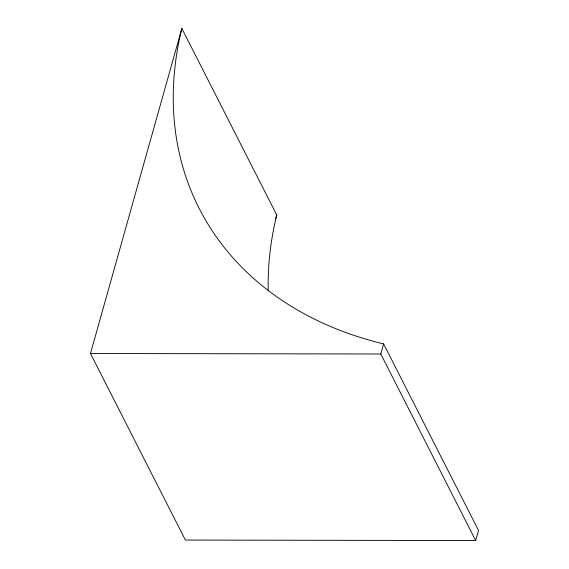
<?xml version="1.0" encoding="UTF-8"?>
<svg xmlns="http://www.w3.org/2000/svg" width="569" height="569" viewBox="0 0 569 569"><rect width="100%" height="100%" fill="white"/><g stroke="black" fill="none" stroke-linecap="round" stroke-linejoin="round"><path stroke-width="0.85" d="M90.478 353.505L181.845 28.45A418.236 311.385 -27 0 0 383.613 343.911L478.522 530.472L475.684 540.55L185.387 540.059L90.478 353.505L380.782 353.996L475.684 540.55M275.794 218.432L276.754 215.004L181.845 28.45M380.782 353.996L383.613 343.911M268.234 290.375A418.236 311.385 -27 0 1 276.754 215.004"/></g></svg>
